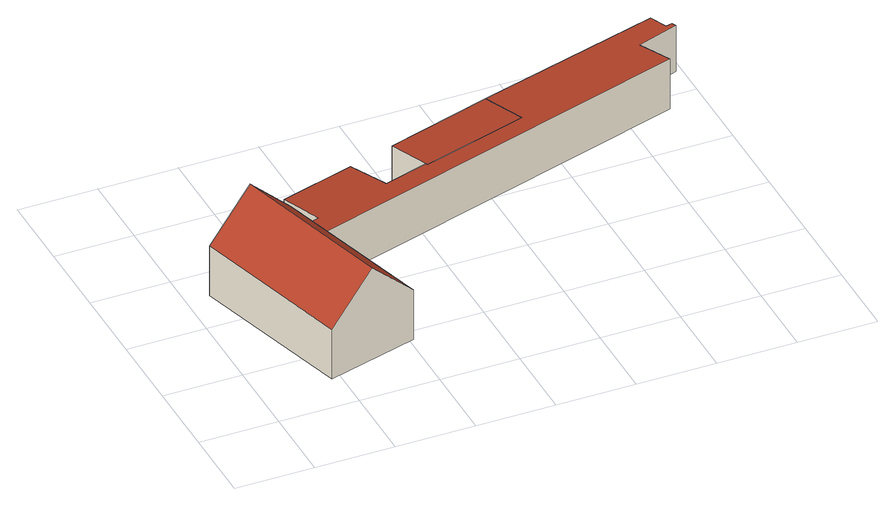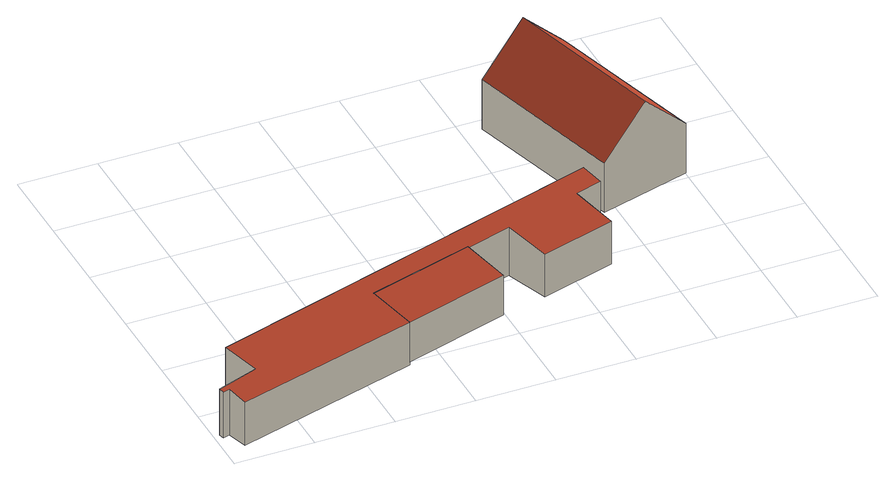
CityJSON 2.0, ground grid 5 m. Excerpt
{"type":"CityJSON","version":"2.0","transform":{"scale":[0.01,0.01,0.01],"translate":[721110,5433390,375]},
"CityObjects":{
"building1":{"type":"Building","attributes":{"Gemeindeschluessel":"09375199","HoeheDach":"382.804","HoeheGrund":"376.450","Methode":"1000","NiedrigsteTraufeDesGebaeudes":"379.863","Geometrietyp2DReferenz":"3000","measuredHeight":6.35,"function":"31001_2463","roofType":"3100","storeysAboveGround":1},"geometry":[{"type":"Solid","lod":"2","boundaries":[[[[0,1,2,3]],[[3,4,5,0]],[[6,7,8,9]],[[1,8,7,2]],[[0,5,9,8,1]],[[4,6,9,5]],[[2,7,6,4,3]]]],"semantics":{"surfaces":[{"type":"GroundSurface","Flaeche":"64.976","Z_MAX":"0.000","Z_MAX_ASL":"376.450","Z_MIN":"0.000","Z_MIN_ASL":"376.450"},{"type":"WallSurface","Flaeche":"36.778","Z_MAX":"3.418","Z_MAX_ASL":"379.868","Z_MIN":"0.000","Z_MIN_ASL":"376.450"},{"type":"RoofSurface","Dachneigung":"45.804","Dachorientierung":"73.955","Flaeche":"45.324","Z_MAX":"6.354","Z_MAX_ASL":"382.804","Z_MIN":"3.413","Z_MIN_ASL":"379.863"},{"type":"WallSurface","Flaeche":"36.771","Z_MAX":"3.422","Z_MAX_ASL":"379.872","Z_MIN":"0.000","Z_MIN_ASL":"376.450"},{"type":"WallSurface","Flaeche":"29.520","Z_MAX":"6.354","Z_MAX_ASL":"382.804","Z_MIN":"0.000","Z_MIN_ASL":"376.450"},{"type":"RoofSurface","Dachneigung":"45.795","Dachorientierung":"253.955","Flaeche":"45.311","Z_MAX":"6.354","Z_MAX_ASL":"382.804","Z_MIN":"3.418","Z_MIN_ASL":"379.868"},{"type":"WallSurface","Flaeche":"29.489","Z_MAX":"6.354","Z_MAX_ASL":"382.804","Z_MIN":"0.000","Z_MIN_ASL":"376.450"}],"values":[[0,1,2,3,4,5,6]]}}]},
"building2":{"type":"Building","attributes":{"Gemeindeschluessel":"09375199","HoeheDach":"378.439","HoeheGrund":"375.330","Methode":"1000","NiedrigsteTraufeDesGebaeudes":"378.085","Geometrietyp2DReferenz":"3000","measuredHeight":3.11,"function":"31001_2000","roofType":"1000","storeysAboveGround":1},"geometry":[{"type":"Solid","lod":"2","boundaries":[[[[10,11,12,13]],[[14,15,16,17]],[[13,12,15,14]],[[10,13,14,17]],[[17,16,11,10]],[[16,15,12,11]]]],"semantics":{"surfaces":[{"type":"WallSurface","Flaeche":"19.426","Z_MAX":"2.755","Z_MAX_ASL":"378.085","Z_MIN":"0.000","Z_MIN_ASL":"375.330"},{"type":"WallSurface","Flaeche":"21.905","Z_MAX":"3.109","Z_MAX_ASL":"378.439","Z_MIN":"0.000","Z_MIN_ASL":"375.330"},{"type":"WallSurface","Flaeche":"9.183","Z_MAX":"3.109","Z_MAX_ASL":"378.439","Z_MIN":"0.000","Z_MIN_ASL":"375.330"},{"type":"GroundSurface","Flaeche":"21.938","Z_MAX":"0.000","Z_MAX_ASL":"375.330","Z_MIN":"0.000","Z_MIN_ASL":"375.330"},{"type":"WallSurface","Flaeche":"9.056","Z_MAX":"3.105","Z_MAX_ASL":"378.435","Z_MIN":"0.000","Z_MIN_ASL":"375.330"},{"type":"RoofSurface","Dachneigung":"83.545","Dachorientierung":"343.132","Flaeche":"22.077","Z_MAX":"3.109","Z_MAX_ASL":"378.439","Z_MIN":"2.755","Z_MIN_ASL":"378.085"}],"values":[[0,1,2,3,4,5]]}}]},
"building3":{"type":"Building","attributes":{"Gemeindeschluessel":"09375199","HoeheDach":"378.604","HoeheGrund":"375.120","Methode":"2000","NiedrigsteTraufeDesGebaeudes":"378.092","Geometrietyp2DReferenz":"3000","measuredHeight":3.48,"function":"51009_1610","roofType":"1000"},"geometry":[{"type":"Solid","lod":"2","boundaries":[[[[18,19,20,21]],[[22,23,24,25]],[[21,20,26,27]],[[28,29,30,31]],[[32,33,34,35]],[[25,24,36,37]],[[38,39,19,18]],[[40,41,42,43]],[[35,34,29,28]],[[27,26,44,45]],[[33,44,26,20,19,39,36,24,23,42,41,46,47,30,29,34]],[[33,32,45,44]],[[43,42,23,22]],[[45,32,35,28,31,48,49,40,43,22,25,37,38,18,21,27]],[[31,30,47,48]],[[37,36,39,38]],[[49,46,41,40]],[[48,47,46,49]]]],"semantics":{"surfaces":[{"type":"WallSurface","Flaeche":"9.859","Z_MAX":"3.332","Z_MAX_ASL":"378.452","Z_MIN":"0.000","Z_MIN_ASL":"375.120"},{"type":"WallSurface","Flaeche":"9.299","Z_MAX":"3.312","Z_MAX_ASL":"378.432","Z_MIN":"0.000","Z_MIN_ASL":"375.120"},{"type":"WallSurface","Flaeche":"36.609","Z_MAX":"3.000","Z_MAX_ASL":"378.120","Z_MIN":"0.000","Z_MIN_ASL":"375.120"},{"type":"WallSurface","Flaeche":"8.059","Z_MAX":"3.484","Z_MAX_ASL":"378.604","Z_MIN":"0.000","Z_MIN_ASL":"375.120"},{"type":"WallSurface","Flaeche":"1.095","Z_MAX":"3.194","Z_MAX_ASL":"378.314","Z_MIN":"0.000","Z_MIN_ASL":"375.120"},{"type":"WallSurface","Flaeche":"9.868","Z_MAX":"3.312","Z_MAX_ASL":"378.432","Z_MIN":"0.000","Z_MIN_ASL":"375.120"},{"type":"WallSurface","Flaeche":"23.485","Z_MAX":"3.332","Z_MAX_ASL":"378.452","Z_MIN":"0.000","Z_MIN_ASL":"375.120"},{"type":"WallSurface","Flaeche":"9.433","Z_MAX":"3.313","Z_MAX_ASL":"378.433","Z_MIN":"0.000","Z_MIN_ASL":"375.120"},{"type":"WallSurface","Flaeche":"9.026","Z_MAX":"3.211","Z_MAX_ASL":"378.331","Z_MIN":"0.000","Z_MIN_ASL":"375.120"},{"type":"WallSurface","Flaeche":"4.159","Z_MAX":"3.154","Z_MAX_ASL":"378.274","Z_MIN":"0.000","Z_MIN_ASL":"375.120"},{"type":"RoofSurface","Dachneigung":"83.524","Dachorientierung":"343.129","Flaeche":"87.888","Z_MAX":"3.484","Z_MAX_ASL":"378.604","Z_MIN":"2.972","Z_MIN_ASL":"378.092"},{"type":"WallSurface","Flaeche":"1.339","Z_MAX":"3.155","Z_MAX_ASL":"378.275","Z_MIN":"0.000","Z_MIN_ASL":"375.120"},{"type":"WallSurface","Flaeche":"14.824","Z_MAX":"2.977","Z_MAX_ASL":"378.097","Z_MIN":"0.000","Z_MIN_ASL":"375.120"},{"type":"GroundSurface","Flaeche":"87.327","Z_MAX":"0.000","Z_MAX_ASL":"375.120","Z_MIN":"0.000","Z_MIN_ASL":"375.120"},{"type":"WallSurface","Flaeche":"93.815","Z_MAX":"3.484","Z_MAX_ASL":"378.604","Z_MIN":"0.000","Z_MIN_ASL":"375.120"},{"type":"WallSurface","Flaeche":"0.483","Z_MAX":"3.328","Z_MAX_ASL":"378.448","Z_MIN":"0.000","Z_MIN_ASL":"375.120"},{"type":"WallSurface","Flaeche":"5.964","Z_MAX":"3.314","Z_MAX_ASL":"378.434","Z_MIN":"0.000","Z_MIN_ASL":"375.120"},{"type":"WallSurface","Flaeche":"5.089","Z_MAX":"3.484","Z_MAX_ASL":"378.604","Z_MIN":"0.000","Z_MIN_ASL":"375.120"}],"values":[[0,1,2,3,4,5,6,7,8,9,10,11,12,13,14,15,16,17]]}}]}
},
"vertices":[
[71,1118,145],[652,1284,145],[949,250,145],[369,84,145],[369,84,487],[71,1118,487],[659,167,780],[949,250,487],[652,1284,486],[361,1201,780],
[1521,1821,33],[1521,1821,308],[2196,2026,308],[2196,2026,33],[2287,1726,33],[2287,1726,344],[1611,1525,344],[1611,1525,33],
[2287,1726,12],[2287,1726,345],[2196,2025,310],[2196,2025,12],[1224,1731,12],[1224,1731,310],[1322,1452,343],[1322,1452,12],[3374,2361,312],[3374,2361,12],[3197,2113,12],[3197,2113,333],[3280,1887,360],[3280,1887,12],[3452,2242,12],[3452,2242,327],[3462,2209,331],[3462,2209,12],[1607,1539,343],[1607,1539,12],[1611,1525,12],[1611,1525,345],[834,1303,12],[834,1303,343],[746,1590,309],[746,1590,12],[3411,2231,327],[3411,2231,12],[662,1250,343],[703,1106,360],[703,1106,12],[662,1250,12]
]}
